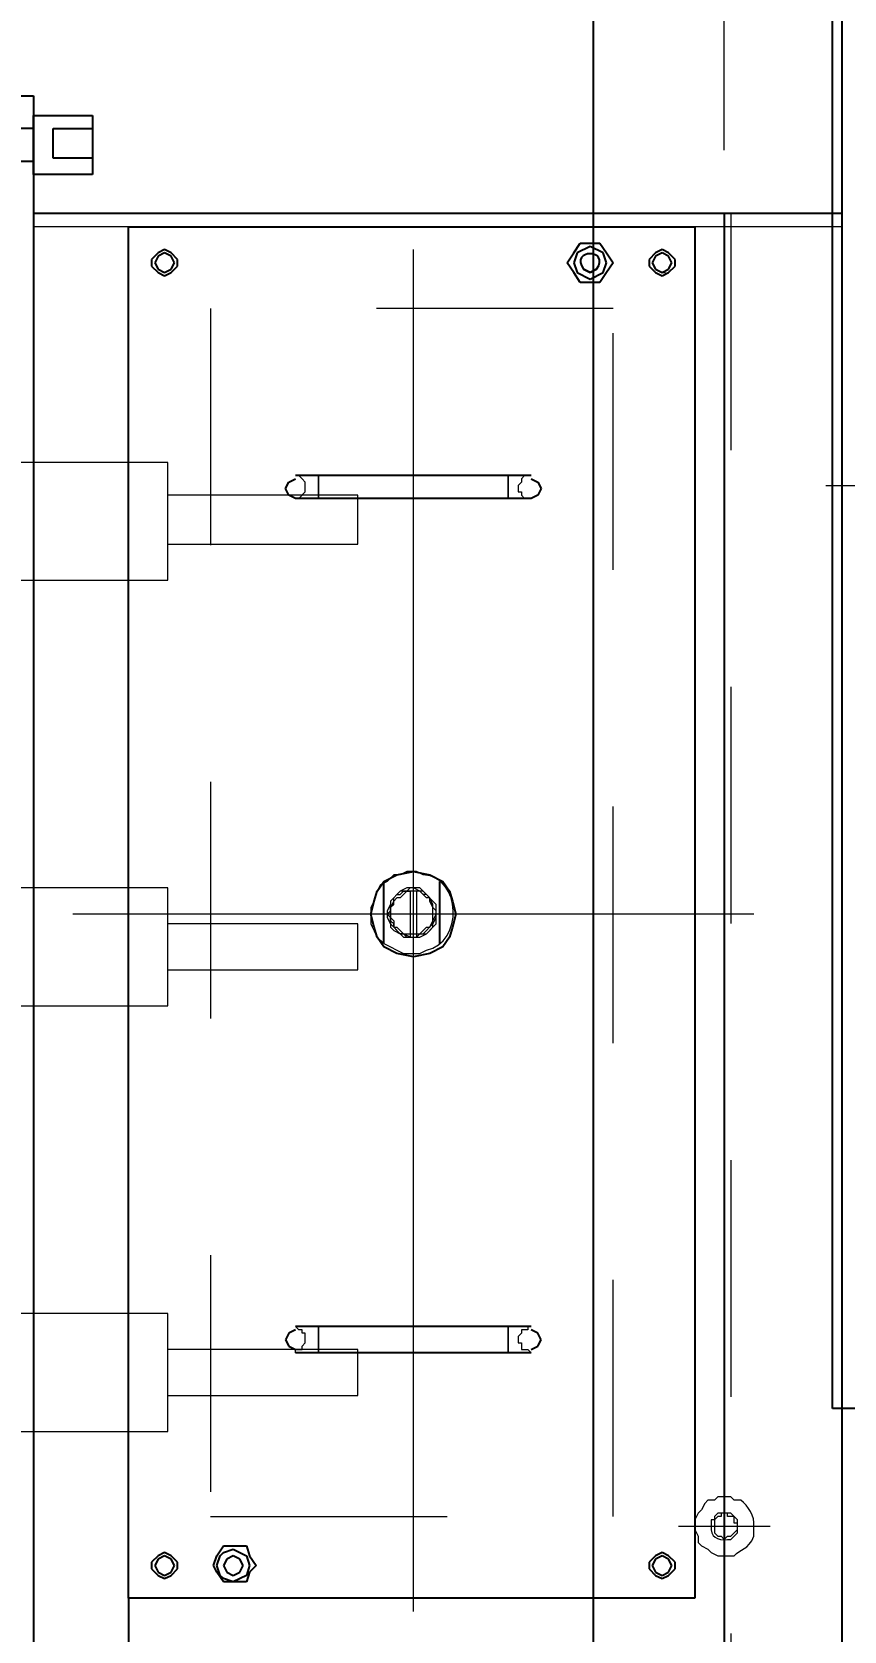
# Model space of a CAD drawing. Header units: metres. Extents: x 529524 to 529977, y 2674144 to 2674419.
# Drawn here: x 529756.857 to 529757.2, y 2674299.679 to 2674300.355 of the extents above; entities that cross this region are included whole.
import ezdxf

# ---------------------------------------------------------------- set-up
doc = ezdxf.new("R2010")
doc.units = ezdxf.units.M
doc.linetypes.add('PDF_IMPORT', pattern=[1, 0.8, -0.2])
doc.layers.add('IDT', color=7, linetype='Continuous')
doc.layers.add('MMS Block Numbering', color=7, linetype='Continuous')
doc.styles.add('Adani Regular', font='Adani Regular.ttf')

# ---------------------------------------------------------------- blocks, each defined once
blk = doc.blocks.new('IDT')
at = {"layer": 'IDT', "color": 0, "lineweight": 25}
for p, q in [((16.39739, 14.30905), (16.39739, 9.66028)), ((16.29227, 14.20393), (16.29227, 9.7654)), ((16.63391, 12.43074), (16.63391, 13.75164)), ((16.29227, 13.70185), (16.29227, 12.48053)), ((16.34207, 12.48053), (16.34207, 13.70185)), ((16.5938, 13.0656), (16.5938, 13.11678)), ((16.35451, 13.0656), (16.5938, 13.0656)), ((16.35451, 13.0656), (16.5938, 13.0656)), ((16.35451, 12.48606), (16.35451, 13.0656)), ((16.5938, 13.0656), (16.5938, 12.48606)), ((16.36558, 13.05592), (16.36281, 13.05315)), ((16.36558, 13.05454), (16.3642, 13.05177)), ((16.36834, 13.0573), (16.36558, 13.05592)), ((16.36834, 13.05592), (16.36558, 13.05454)), ((16.37111, 13.05592), (16.36834, 13.0573)), ((16.37111, 13.05454), (16.36834, 13.05592)), ((16.37388, 13.05315), (16.37111, 13.05592)), ((16.37249, 13.05177), (16.37111, 13.05454)), ((16.53986, 13.05177), (16.54262, 13.05454)), ((16.54262, 13.05454), (16.54401, 13.05869)), ((16.54262, 13.05177), (16.54401, 13.05592)), ((16.54401, 13.05592), (16.54954, 13.05869)), ((16.54401, 13.05869), (16.54954, 13.05869)), ((16.54677, 13.05454), (16.54539, 13.05177)), ((16.54677, 13.05454), (16.54539, 13.05177)), ((16.54954, 13.05592), (16.54677, 13.05454)), ((16.54954, 13.05592), (16.54677, 13.05454)), ((16.54954, 13.05869), (16.55369, 13.05869)), ((16.54954, 13.05869), (16.55369, 13.0573)), ((16.5523, 13.05454), (16.54954, 13.05592)), ((16.5523, 13.05454), (16.54954, 13.05592)), ((16.55369, 13.05177), (16.5523, 13.05454)), ((16.55369, 13.05177), (16.5523, 13.05454)), ((16.55369, 13.05869), (16.55645, 13.05454)), ((16.55369, 13.0573), (16.55507, 13.05592)), ((16.55507, 13.05592), (16.55645, 13.05177)), ((16.55645, 13.05454), (16.55784, 13.05177)), ((16.57582, 13.05592), (16.57305, 13.05315)), ((16.57582, 13.05454), (16.57443, 13.05177)), ((16.57858, 13.0573), (16.57582, 13.05592)), ((16.57858, 13.05592), (16.57582, 13.05454)), ((16.58135, 13.05592), (16.57858, 13.0573)), ((16.58135, 13.05454), (16.57858, 13.05592)), ((16.58412, 13.05315), (16.58135, 13.05592)), ((16.58273, 13.05177), (16.58135, 13.05454)), ((16.36281, 13.05315), (16.36281, 13.05039)), ((16.36281, 13.05039), (16.36558, 13.04762)), ((16.3642, 13.05177), (16.36558, 13.049)), ((16.36558, 13.049), (16.36834, 13.04762)), ((16.36558, 13.04762), (16.36834, 13.04624)), ((16.36834, 13.04762), (16.37111, 13.049)), ((16.36834, 13.04624), (16.37111, 13.04762)), ((16.37111, 13.049), (16.37249, 13.05177)), ((16.37111, 13.04762), (16.37388, 13.05039)), ((16.37388, 13.05039), (16.37388, 13.05315)), ((16.54262, 13.04762), (16.53986, 13.05177)), ((16.54401, 13.04762), (16.54262, 13.05177)), ((16.54401, 13.04347), (16.54262, 13.04762)), ((16.54954, 13.04485), (16.54401, 13.04762)), ((16.54539, 13.05177), (16.54677, 13.049)), ((16.54539, 13.05177), (16.54677, 13.049)), ((16.54677, 13.049), (16.54954, 13.04762)), ((16.54677, 13.049), (16.54954, 13.04762)), ((16.54954, 13.04762), (16.5523, 13.049)), ((16.54954, 13.04762), (16.5523, 13.049)), ((16.5523, 13.049), (16.55369, 13.05177)), ((16.5523, 13.049), (16.55369, 13.05177)), ((16.55645, 13.04762), (16.55369, 13.04347)), ((16.55507, 13.04762), (16.55369, 13.04624)), ((16.55645, 13.05177), (16.55507, 13.04762)), ((16.55784, 13.05177), (16.55645, 13.04762)), ((16.57305, 13.05315), (16.57305, 13.05039)), ((16.57305, 13.05039), (16.57582, 13.04762)), ((16.57443, 13.05177), (16.57582, 13.049)), ((16.57582, 13.049), (16.57858, 13.04762)), ((16.57582, 13.04762), (16.57858, 13.04624)), ((16.57858, 13.04762), (16.58135, 13.049)), ((16.57858, 13.04624), (16.58135, 13.04762)), ((16.58135, 13.049), (16.58273, 13.05177)), ((16.58135, 13.04762), (16.58412, 13.05039)), ((16.58412, 13.05039), (16.58412, 13.05315)), ((16.54954, 13.04347), (16.54401, 13.04347)), ((16.55369, 13.04624), (16.54954, 13.04485)), ((16.55369, 13.04347), (16.54954, 13.04347)), ((16.00596, 12.98538), (16.29642, 12.98538)), ((16.00596, 12.98538), (16.29642, 12.98538)), ((16.29642, 12.98538), (16.29642, 12.20528)), ((16.29642, 12.98538), (16.29642, 12.20528)), ((16.42367, 12.96048), (16.4209, 12.9591)), ((16.42367, 12.96186), (16.51358, 12.96186)), ((16.51358, 12.96186), (16.52326, 12.96186)), ((16.52602, 12.9591), (16.52326, 12.96048)), ((16.4209, 12.9591), (16.41952, 12.95633)), ((16.41952, 12.95633), (16.4209, 12.95357)), ((16.4209, 12.95357), (16.42367, 12.95218)), ((16.52326, 12.95218), (16.52602, 12.95357)), ((16.52741, 12.95633), (16.52602, 12.9591)), ((16.52602, 12.95357), (16.52741, 12.95633)), ((16.42367, 12.9508), (16.43335, 12.9508)), ((16.43335, 12.9508), (16.52326, 12.9508)), ((16.46102, 12.79035), (16.46655, 12.79312)), ((16.46655, 12.79312), (16.47346, 12.7945)), ((16.47346, 12.7945), (16.48038, 12.79312)), ((16.48038, 12.79312), (16.48591, 12.79035)), ((16.45687, 12.78206), (16.45825, 12.7862)), ((16.45825, 12.7862), (16.46102, 12.79035)), ((16.4624, 12.76269), (16.4624, 12.78897)), ((16.48591, 12.79035), (16.48868, 12.7862)), ((16.48591, 12.78897), (16.48591, 12.76269)), ((16.48868, 12.7862), (16.49006, 12.78206)), ((16.45548, 12.77652), (16.45687, 12.78206)), ((16.49006, 12.78206), (16.49145, 12.77652)), ((16.45687, 12.77099), (16.45548, 12.77652)), ((16.45825, 12.76684), (16.45687, 12.77099)), ((16.49006, 12.77099), (16.48868, 12.76684)), ((16.49145, 12.77652), (16.49006, 12.77099)), ((16.46102, 12.76269), (16.45825, 12.76684)), ((16.48868, 12.76684), (16.48591, 12.76269)), ((16.46655, 12.75992), (16.46102, 12.76269)), ((16.47346, 12.75854), (16.46655, 12.75992)), ((16.48038, 12.75992), (16.47346, 12.75854)), ((16.48591, 12.76269), (16.48038, 12.75992)), ((16.41952, 12.59671), (16.4209, 12.59948)), ((16.4209, 12.59395), (16.41952, 12.59671)), ((16.4209, 12.59948), (16.42367, 12.60086)), ((16.42367, 12.60086), (16.43335, 12.60086)), ((16.43335, 12.60086), (16.52326, 12.60086)), ((16.52326, 12.60086), (16.52602, 12.59948)), ((16.52602, 12.59948), (16.52741, 12.59671)), ((16.52741, 12.59671), (16.52602, 12.59395)), ((16.42367, 12.59256), (16.4209, 12.59395)), ((16.42367, 12.59118), (16.51358, 12.59118)), ((16.51358, 12.59118), (16.52326, 12.59118)), ((16.52602, 12.59395), (16.52326, 12.59256)), ((16.36834, 12.50681), (16.36558, 12.50543)), ((16.37111, 12.50543), (16.36834, 12.50681)), ((16.39186, 12.50543), (16.39462, 12.50957)), ((16.39877, 12.50819), (16.39324, 12.50543)), ((16.39462, 12.50957), (16.39877, 12.50957)), ((16.39877, 12.50957), (16.40292, 12.50957)), ((16.40431, 12.50543), (16.39877, 12.50819)), ((16.40292, 12.50957), (16.40569, 12.50543)), ((16.57858, 12.50681), (16.57582, 12.50543)), ((16.58135, 12.50543), (16.57858, 12.50681)), ((16.36558, 12.50543), (16.36281, 12.50266)), ((16.36281, 12.50266), (16.36281, 12.49989)), ((16.36281, 12.49989), (16.36558, 12.49713)), ((16.36558, 12.50404), (16.3642, 12.50128)), ((16.3642, 12.50128), (16.36558, 12.49851)), ((16.36834, 12.50543), (16.36558, 12.50404)), ((16.36696, 12.50543), (16.36834, 12.50543)), ((16.37111, 12.50404), (16.36834, 12.50543)), ((16.37388, 12.50266), (16.37111, 12.50543)), ((16.37249, 12.50128), (16.37111, 12.50404)), ((16.37111, 12.49851), (16.37249, 12.50128)), ((16.37111, 12.49713), (16.37388, 12.49989)), ((16.37388, 12.49989), (16.37388, 12.50266)), ((16.38909, 12.50128), (16.39186, 12.50543)), ((16.39186, 12.49713), (16.38909, 12.50128)), ((16.39324, 12.50543), (16.39186, 12.50128)), ((16.39186, 12.50128), (16.39324, 12.49713)), ((16.39877, 12.50543), (16.39601, 12.50404)), ((16.39601, 12.50404), (16.39877, 12.50543)), ((16.39877, 12.50543), (16.40154, 12.50404)), ((16.40154, 12.50404), (16.39877, 12.50543)), ((16.40569, 12.50128), (16.40431, 12.50543)), ((16.40431, 12.49713), (16.40569, 12.50128)), ((16.40569, 12.50543), (16.40846, 12.50128)), ((16.40846, 12.50128), (16.40569, 12.49713)), ((16.57582, 12.50543), (16.57305, 12.50266)), ((16.57305, 12.50266), (16.57305, 12.49989)), ((16.57305, 12.49989), (16.57582, 12.49713)), ((16.57582, 12.50404), (16.57443, 12.50128)), ((16.57443, 12.50128), (16.57582, 12.49851)), ((16.57858, 12.50543), (16.57582, 12.50404)), ((16.58135, 12.50404), (16.57858, 12.50543)), ((16.58412, 12.50266), (16.58135, 12.50543)), ((16.58273, 12.50128), (16.58135, 12.50404)), ((16.58135, 12.49851), (16.58273, 12.50128)), ((16.58135, 12.49713), (16.58412, 12.49989)), ((16.58412, 12.49989), (16.58412, 12.50266)), ((16.36558, 12.49713), (16.3642, 12.49851)), ((16.36558, 12.49851), (16.36834, 12.49713)), ((16.36558, 12.49713), (16.36834, 12.49574)), ((16.36834, 12.49713), (16.37111, 12.49851)), ((16.36834, 12.49574), (16.37111, 12.49713)), ((16.39462, 12.49298), (16.39186, 12.49713)), ((16.39324, 12.49713), (16.39877, 12.49436)), ((16.39877, 12.49436), (16.40431, 12.49713)), ((16.40569, 12.49713), (16.40292, 12.49298)), ((16.57582, 12.49851), (16.57858, 12.49713)), ((16.57582, 12.49713), (16.57858, 12.49574)), ((16.57858, 12.49713), (16.58135, 12.49851)), ((16.57858, 12.49574), (16.58135, 12.49713)), ((16.39877, 12.49298), (16.39462, 12.49298)), ((16.40292, 12.49298), (16.39877, 12.49298)), ((16.29227, 12.48053), (16.63391, 12.48053)), ((16.5938, 12.48606), (16.35451, 12.48606)), ((16.60901, 12.43903), (16.60901, 12.46393)), ((16.60901, 12.46393), (16.63391, 12.46393)), ((16.63391, 12.46393), (16.63391, 12.43903)), ((16.60901, 12.44457), (16.60901, 12.45702)), ((16.60901, 12.45702), (16.62561, 12.45702)), ((16.62561, 12.45702), (16.62561, 12.44457)), ((16.64221, 12.4584), (16.63391, 12.4584)), ((16.62561, 12.44457), (16.60901, 12.44457)), ((16.63391, 12.44457), (16.64221, 12.44457)), ((16.63391, 12.43903), (16.60901, 12.43903)), ((16.64221, 12.43074), (16.63391, 12.43074))]:
    blk.add_line(p, q, dxfattribs=at)
at = {"layer": 'IDT', "color": 0, "linetype": 'PDF_IMPORT', "lineweight": 13, "ltscale": 0.113333}
blk.add_line((16.34207, 14.25373), (16.34207, 9.71561), dxfattribs=at)
at = {"layer": 'IDT', "color": 0, "linetype": 'PDF_IMPORT', "lineweight": 13, "ltscale": 0.0425}
blk.add_line((16.3393, 12.48053), (16.3393, 13.70185), dxfattribs=at)
at = {"layer": 'IDT', "color": 0, "lineweight": 13}
for p, q in [((16.47346, 13.07113), (16.47346, 12.49574)), ((16.34483, 13.04762), (16.33792, 13.04762)), ((16.3476, 13.04624), (16.34483, 13.04762)), ((16.3393, 13.0407), (16.33653, 13.03794)), ((16.34068, 13.0407), (16.3393, 13.0407)), ((16.34207, 13.0407), (16.34068, 13.03932)), ((16.34345, 13.03932), (16.34207, 13.0407)), ((16.34898, 13.04485), (16.3476, 13.04624)), ((16.35175, 13.04347), (16.34898, 13.04485)), ((16.35313, 13.04209), (16.35175, 13.04347)), ((16.35313, 13.03932), (16.35313, 13.04209)), ((16.36143, 13.03517), (16.3227, 13.03517)), ((16.32962, 13.03932), (16.32962, 13.03517)), ((16.3393, 13.03932), (16.33653, 13.03656)), ((16.33653, 13.03794), (16.33653, 13.03241)), ((16.33653, 13.03656), (16.33653, 13.03379)), ((16.33653, 13.03379), (16.33792, 13.03379)), ((16.33792, 13.03379), (16.33792, 13.03102)), ((16.34068, 13.03932), (16.3393, 13.03932)), ((16.34483, 13.03932), (16.34345, 13.03932)), ((16.34621, 13.03794), (16.34483, 13.03932)), ((16.34621, 13.03241), (16.34621, 13.03794)), ((16.3476, 13.03241), (16.3476, 13.03517)), ((16.35451, 13.03656), (16.35313, 13.03932)), ((16.35451, 13.03241), (16.35451, 13.03656)), ((16.33653, 13.03241), (16.3393, 13.02964)), ((16.33792, 13.03102), (16.34068, 13.03102)), ((16.3393, 13.02964), (16.34345, 13.02964)), ((16.34068, 13.03102), (16.34068, 13.02964)), ((16.34068, 13.02964), (16.34207, 13.02964)), ((16.34207, 13.02964), (16.34483, 13.02964)), ((16.34345, 13.02964), (16.34345, 13.03102)), ((16.34345, 13.03102), (16.34483, 13.03102)), ((16.34483, 13.03102), (16.34621, 13.03241)), ((16.34483, 13.02964), (16.34621, 13.03102)), ((16.34621, 13.03102), (16.34621, 13.03241)), ((16.34621, 13.03241), (16.3476, 13.03241)), ((16.35036, 13.02549), (16.35175, 13.02826)), ((16.35175, 13.02826), (16.35313, 13.02964)), ((16.35313, 13.02964), (16.35451, 13.03241)), ((16.33515, 13.02411), (16.33792, 13.02411)), ((16.33792, 13.02411), (16.3393, 13.02272)), ((16.3393, 13.02272), (16.34207, 13.02272)), ((16.34207, 13.02272), (16.34483, 13.02272)), ((16.34483, 13.02272), (16.34621, 13.02411)), ((16.34621, 13.02411), (16.34898, 13.02411)), ((16.34898, 13.02411), (16.35036, 13.02549)), ((16.42505, 12.96048), (16.42367, 12.96186)), ((16.42782, 12.96048), (16.42505, 12.96048)), ((16.42782, 12.95772), (16.42782, 12.96048)), ((16.43335, 12.9508), (16.43335, 12.96186)), ((16.43335, 12.96186), (16.43335, 12.9508)), ((16.51358, 12.9508), (16.51358, 12.96186)), ((16.51358, 12.96186), (16.51358, 12.9508)), ((16.52326, 12.96048), (16.52049, 12.96048)), ((16.52049, 12.96048), (16.52049, 12.9591)), ((16.52326, 12.96186), (16.52326, 12.96048)), ((16.4292, 12.95772), (16.42782, 12.95772)), ((16.42782, 12.95357), (16.4292, 12.95495)), ((16.42782, 12.95218), (16.42782, 12.95357)), ((16.4292, 12.95495), (16.4292, 12.95772)), ((16.52049, 12.9591), (16.51911, 12.95772)), ((16.51911, 12.95772), (16.51911, 12.95357)), ((16.51911, 12.95357), (16.52049, 12.95357)), ((16.52049, 12.95357), (16.52049, 12.95218)), ((16.42367, 12.9508), (16.42505, 12.9508)), ((16.42505, 12.9508), (16.42505, 12.95218)), ((16.42505, 12.95218), (16.42782, 12.95218)), ((16.52049, 12.95218), (16.52187, 12.95218)), ((16.52187, 12.95218), (16.52326, 12.9508)), ((16.4707, 12.79312), (16.46793, 12.79174)), ((16.47346, 12.79312), (16.4707, 12.79312)), ((16.47761, 12.79312), (16.47346, 12.79312)), ((16.48591, 12.78897), (16.47761, 12.79312)), ((16.46793, 12.78482), (16.46378, 12.78067)), ((16.46793, 12.78482), (16.46517, 12.78206)), ((16.46931, 12.78482), (16.46517, 12.78067)), ((16.4707, 12.7862), (16.46793, 12.78482)), ((16.4707, 12.78482), (16.46793, 12.78206)), ((16.4707, 12.78482), (16.46793, 12.78482)), ((16.4707, 12.78482), (16.46931, 12.78482)), ((16.47208, 12.7862), (16.4707, 12.78482)), ((16.47208, 12.7862), (16.4707, 12.78482)), ((16.47346, 12.7862), (16.4707, 12.7862)), ((16.47346, 12.78482), (16.4707, 12.78482)), ((16.47346, 12.7862), (16.47208, 12.7862)), ((16.47208, 12.76684), (16.47208, 12.7862)), ((16.47623, 12.7862), (16.47346, 12.7862)), ((16.47761, 12.7862), (16.47346, 12.7862)), ((16.47761, 12.78482), (16.47346, 12.78482)), ((16.47485, 12.7862), (16.47761, 12.78482)), ((16.47485, 12.76684), (16.47485, 12.7862)), ((16.47761, 12.78482), (16.47623, 12.7862)), ((16.479, 12.78482), (16.47761, 12.7862)), ((16.48038, 12.78206), (16.47761, 12.78482)), ((16.479, 12.78482), (16.47761, 12.78482)), ((16.47761, 12.78482), (16.479, 12.78482)), ((16.48315, 12.78067), (16.479, 12.78482)), ((16.479, 12.78482), (16.48176, 12.78206)), ((16.48176, 12.78344), (16.479, 12.78482)), ((16.48868, 12.7862), (16.48591, 12.78897)), ((16.49145, 12.78067), (16.48868, 12.7862)), ((16.46517, 12.78067), (16.46378, 12.77791)), ((16.46378, 12.78067), (16.46378, 12.77237)), ((16.46517, 12.77929), (16.46378, 12.77652)), ((16.46378, 12.77791), (16.46378, 12.77237)), ((16.46655, 12.78206), (16.46517, 12.77929)), ((16.46517, 12.78206), (16.46517, 12.78067)), ((16.46517, 12.78067), (16.46517, 12.77929)), ((16.46517, 12.77929), (16.46517, 12.77376)), ((16.46793, 12.78206), (16.46655, 12.78206)), ((16.48176, 12.78206), (16.48038, 12.78206)), ((16.48315, 12.78206), (16.48176, 12.78344)), ((16.48176, 12.77929), (16.48176, 12.78206)), ((16.48176, 12.78206), (16.48176, 12.78067)), ((16.48176, 12.78067), (16.48315, 12.77929)), ((16.48315, 12.77791), (16.48176, 12.77929)), ((16.48315, 12.78067), (16.48315, 12.78206)), ((16.48315, 12.77791), (16.48315, 12.78067)), ((16.48453, 12.77791), (16.48315, 12.78067)), ((16.48315, 12.77929), (16.48315, 12.77376)), ((16.48315, 12.77376), (16.48315, 12.77791)), ((16.48453, 12.77652), (16.48315, 12.77791)), ((16.48453, 12.77514), (16.48453, 12.77791)), ((16.49145, 12.77376), (16.49145, 12.78067)), ((16.32962, 12.77652), (16.61731, 12.77652)), ((16.46378, 12.77652), (16.46378, 12.77514)), ((16.46378, 12.77514), (16.46517, 12.77376)), ((16.46378, 12.77237), (16.46931, 12.76684)), ((16.46378, 12.77237), (16.4707, 12.76546)), ((16.46517, 12.77376), (16.46655, 12.77099)), ((16.46517, 12.77376), (16.46517, 12.77237)), ((16.46517, 12.77237), (16.46655, 12.76961)), ((16.46655, 12.77099), (16.46655, 12.76961)), ((16.479, 12.76684), (16.48315, 12.77099)), ((16.479, 12.76684), (16.48315, 12.77099)), ((16.48038, 12.76961), (16.48176, 12.77099)), ((16.48176, 12.77099), (16.48315, 12.77376)), ((16.48315, 12.77376), (16.48176, 12.77237)), ((16.48176, 12.77237), (16.48176, 12.76961)), ((16.48315, 12.77514), (16.48453, 12.77652)), ((16.48315, 12.77099), (16.48315, 12.77514)), ((16.48315, 12.77237), (16.48453, 12.77514)), ((16.48315, 12.77099), (16.48315, 12.77237)), ((16.48868, 12.76684), (16.49006, 12.77099)), ((16.49006, 12.77099), (16.49145, 12.77376)), ((16.46655, 12.76961), (16.46793, 12.76961)), ((16.46655, 12.76961), (16.46793, 12.76822)), ((16.46793, 12.76961), (16.4707, 12.76684)), ((16.46793, 12.76822), (16.46931, 12.76822)), ((16.46931, 12.76822), (16.4707, 12.76684)), ((16.46931, 12.76684), (16.4707, 12.76684)), ((16.4707, 12.76684), (16.47623, 12.76684)), ((16.4707, 12.76684), (16.47346, 12.76546)), ((16.4707, 12.76684), (16.47208, 12.76684)), ((16.4707, 12.76546), (16.47623, 12.76546)), ((16.47346, 12.76546), (16.47485, 12.76546)), ((16.47485, 12.76546), (16.47623, 12.76684)), ((16.47761, 12.76684), (16.47485, 12.76684)), ((16.47623, 12.76684), (16.479, 12.76961)), ((16.47623, 12.76684), (16.479, 12.76684)), ((16.47623, 12.76546), (16.479, 12.76684)), ((16.479, 12.76822), (16.47761, 12.76684)), ((16.479, 12.76961), (16.48038, 12.76961)), ((16.48038, 12.76822), (16.479, 12.76822)), ((16.48176, 12.76961), (16.48038, 12.76822)), ((16.48453, 12.76269), (16.4873, 12.76407)), ((16.4873, 12.76407), (16.48868, 12.76684)), ((16.46931, 12.75992), (16.47208, 12.75854)), ((16.47208, 12.75854), (16.47623, 12.75854)), ((16.47623, 12.75854), (16.479, 12.75992)), ((16.479, 12.75992), (16.48176, 12.75992)), ((16.48176, 12.75992), (16.48453, 12.76269)), ((16.42644, 12.60086), (16.42367, 12.60086)), ((16.42782, 12.59948), (16.42644, 12.60086)), ((16.42782, 12.5981), (16.42782, 12.59948)), ((16.4292, 12.5981), (16.42782, 12.5981)), ((16.42782, 12.59395), (16.4292, 12.59533)), ((16.4292, 12.59533), (16.4292, 12.5981)), ((16.43335, 12.60086), (16.43335, 12.59118)), ((16.43335, 12.59118), (16.43335, 12.60086)), ((16.51358, 12.60086), (16.51358, 12.59118)), ((16.51358, 12.59118), (16.51358, 12.60086)), ((16.52187, 12.60086), (16.51911, 12.5981)), ((16.51911, 12.5981), (16.51911, 12.59395)), ((16.52326, 12.60086), (16.52187, 12.60086)), ((16.42367, 12.59118), (16.42644, 12.59118)), ((16.42644, 12.59118), (16.42782, 12.59256)), ((16.42782, 12.59256), (16.42782, 12.59395)), ((16.51911, 12.59395), (16.52049, 12.59256)), ((16.52049, 12.59256), (16.52187, 12.59118)), ((16.52187, 12.59118), (16.52326, 12.59118)), ((16.29227, 12.48606), (16.35451, 12.48606)), ((16.5938, 12.48606), (16.63391, 12.48606))]:
    blk.add_line(p, q, dxfattribs=at)
at = {"layer": 'IDT', "color": 0, "linetype": 'PDF_IMPORT', "lineweight": 13, "ltscale": 0.041667}
for p, q in [((16.55922, 13.03102), (16.38909, 13.03102)), ((16.38909, 13.03102), (16.38909, 12.52064)), ((16.55922, 12.52064), (16.55922, 13.03102)), ((16.38909, 12.52064), (16.55922, 12.52064))]:
    blk.add_line(p, q, dxfattribs=at)
at = {"layer": 'IDT', "color": 0, "lineweight": 9}
for p, q in [((16.66157, 12.99506), (16.5772, 12.99506)), ((16.5772, 12.99506), (16.5772, 12.94527)), ((16.5772, 12.97985), (16.49698, 12.97985)), ((16.49698, 12.97985), (16.49698, 12.96048)), ((16.49698, 12.96048), (16.5772, 12.96048)), ((16.5772, 12.94527), (16.66157, 12.94527)), ((16.66157, 12.81525), (16.5772, 12.81525)), ((16.5772, 12.81525), (16.5772, 12.76546)), ((16.5772, 12.80004), (16.49698, 12.80004)), ((16.49698, 12.80004), (16.49698, 12.78067)), ((16.49698, 12.78067), (16.5772, 12.78067)), ((16.5772, 12.76546), (16.66157, 12.76546)), ((16.66157, 12.63544), (16.5772, 12.63544)), ((16.5772, 12.63544), (16.5772, 12.58565)), ((16.5772, 12.62023), (16.49698, 12.62023)), ((16.49698, 12.62023), (16.49698, 12.59948)), ((16.49698, 12.59948), (16.5772, 12.59948)), ((16.5772, 12.58565), (16.66157, 12.58565))]:
    blk.add_line(p, q, dxfattribs=at)
at = {"layer": 'IDT', "color": 0, "linetype": 'PDF_IMPORT', "lineweight": 13, "ltscale": 0.0475}
blk.add_line((16.29919, 12.59533), (16.00319, 12.59533), dxfattribs=at)
at = {"layer": 'IDT', "color": 0, "lineweight": 13}
for points in [[(16.33792, 13.04762), (16.33554, 13.04474), (16.33181, 13.04527), (16.32962, 13.03932)], [(16.3476, 13.03517), (16.34829, 13.03955), (16.34488, 13.04137), (16.34068, 13.0407)], [(16.32962, 13.03517), (16.32904, 13.03079), (16.33195, 13.02671), (16.33515, 13.02411)], [(16.46793, 12.79174), (16.4523, 12.78863), (16.45286, 12.76082), (16.46931, 12.75992)]]:
    blk.add_open_spline(points, degree=3, dxfattribs=at)
at = {"layer": 'IDT', "color": 0, "lineweight": 25}
blk.add_open_spline([(16.39601, 12.50404), (16.3899, 12.49526), (16.40765, 12.49526), (16.40154, 12.50404)], degree=3, dxfattribs=at)
blk.add_open_spline([(16.39601, 12.50404), (16.3899, 12.49526), (16.40765, 12.49526), (16.40154, 12.50404)], degree=3, dxfattribs=at)

msp = doc.modelspace()

# ---------------------------------------------------------------- block references
at = {"layer": 'IDT', "color": 8, "rotation": 180}
msp.add_blockref('IDT', (529773.49128, 2674312.75885), dxfattribs=at)

# ---------------------------------------------------------------- texts
at = {"layer": 'MMS Block Numbering', "insert": (529750.72734, 2674294.30043), "char_height": 7.5, "attachment_point": 5, "style": 'Adani Regular'}
msp.add_mtext_dynamic_manual_height_columns('A16d-\\PBL-14', width=41.5353798, gutter_width=1, heights=[0], dxfattribs=at)

doc.saveas('drawing.dxf')
